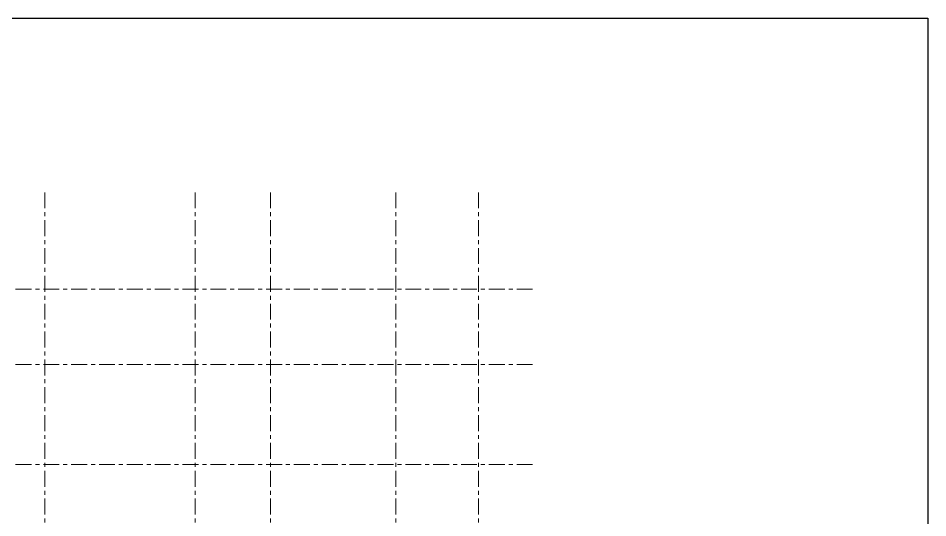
# Model space of a CAD drawing. Header units: millimetres. Extents: x -63539 to 256175, y -13917 to 28816.
# Drawn here: x 219875 to 256175, y 8877 to 28816 of the extents above; entities that cross this region are included whole.
import ezdxf

# ---------------------------------------------------------------- set-up
doc = ezdxf.new("R2010")
doc.units = ezdxf.units.MM
doc.linetypes.add('Grid Line', pattern=[22.225, 12.7, -3.175, 3.175, -3.175])
doc.layers.add('Boundary', color=40, linetype='Continuous', lineweight=30)
doc.layers.add('S-GRID', color=3, linetype='Continuous', lineweight=9)

msp = doc.modelspace()

# ---------------------------------------------------------------- linework, layer by layer
at = {"layer": 'Boundary'}
msp.add_lwpolyline([(194662, 28816.5), (256175.1, 28816.5), (256175.1, -13916.7), (194662, -13916.7)], close=True, dxfattribs=at)
at = {"layer": 'S-GRID', "linetype": 'Grid Line', "ltscale": 50}
for p, q in [((220940.5, 21865.2), (220940.5, -1537.1)), ((226940.5, 21865.2), (226940.5, -1537.1)), ((229940.5, 21865.2), (229940.5, -1537.1)), ((234940.5, 21865.2), (234940.5, -1537.1)), ((238240.5, 21865.2), (238240.5, -1537.1)), ((240405.2, 18000), (208418.4, 18000)), ((240405.2, 15000), (208418.4, 15000)), ((240405.2, 11000), (208418.4, 11000))]:
    msp.add_line(p, q, dxfattribs=at)

doc.saveas('drawing.dxf')
